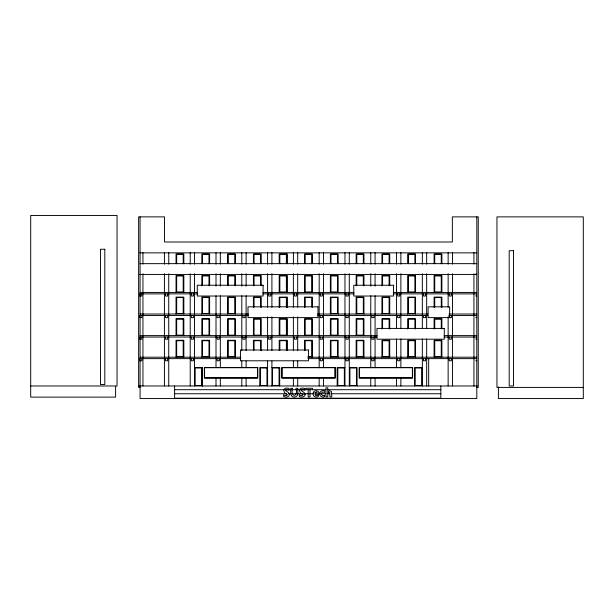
<?xml version="1.0" encoding="UTF-8"?>
<svg xmlns="http://www.w3.org/2000/svg" width="614" height="614" viewBox="0 0 614 614"><rect width="100%" height="100%" fill="white"/><g stroke="black" fill="none" stroke-linecap="round" stroke-linejoin="round"><path stroke-width="0.92" d="M139.708 252.861L476.809 252.861M286.999 253.927L286.999 263.329L286.999 253.927L279.209 253.927L279.209 263.329M140.069 263.652L476.809 263.652M139.708 274.443L476.809 274.443M286.999 275.509L286.999 292.433L286.999 275.509L279.209 275.509L279.209 292.433M140.069 292.433L197.631 292.433M262.869 292.433L354.009 292.433M393.344 292.433L476.809 292.433M197.631 293.876L139.708 293.876L139.708 296.032L141.865 296.032L141.865 293.876M262.869 293.876L354.009 293.876M393.344 293.876L476.809 293.876M476.809 296.032L476.019 296.032L476.019 295.526M286.999 297.099L286.999 307.437L286.999 297.099L279.209 297.099L279.209 307.437M140.069 314.023L248.478 314.023M317.553 314.023L427.881 314.023M448.987 314.023L476.809 314.023M248.478 315.458L139.708 315.458L139.708 317.615L141.865 317.615L141.865 315.458M317.553 315.458L427.881 315.458M448.987 315.458L476.809 315.458M476.809 317.615L476.019 317.615L476.019 317.116M286.999 318.681L286.999 335.605L286.999 318.681L279.209 318.681L279.209 335.605M140.069 335.605L377.034 335.605M444.191 335.605L476.809 335.605M377.034 337.048L139.708 337.048L139.708 339.204L141.865 339.204L141.865 337.048M444.191 337.048L476.809 337.048M476.809 339.204L476.019 339.204L476.019 338.698M286.999 340.271L286.999 350.609L286.999 340.271L279.209 340.271L279.209 350.609M307.998 356.734L311.728 356.734L311.728 340.724L305.204 340.724L305.204 350.141M140.069 357.194L240.803 357.194M307.959 357.194L476.809 357.194M240.803 358.63L139.708 358.63L139.708 360.786L141.865 360.786L141.865 358.63M307.959 358.63L476.809 358.63M476.809 360.786L476.019 360.786L476.019 360.288M194.531 367.502L202.321 367.502L202.321 385.976L202.321 367.502M267.589 367.502L259.806 367.502L259.806 385.976M271.91 367.502L279.7 367.502L279.692 385.976M344.968 367.502L337.178 367.502L337.178 385.976M349.289 367.502L357.072 367.502L357.072 385.976M422.348 367.502L414.557 367.502L414.557 385.976M30.7 385.976L117.044 385.976L117.044 215.445L30.7 215.445L30.7 397.12L115.601 397.12L115.601 386.329M138.634 385.976L477.385 385.976M140.069 387.411L138.634 387.411L138.634 216.88L164.537 216.88L164.537 242L452.349 242L452.349 216.88L478.252 216.88L478.252 387.411L476.809 387.411M583.3 387.411L496.956 387.411L496.956 216.88L583.3 216.88L583.3 398.555L498.399 398.555L498.391 386.874M174.606 389.698L325.911 389.698M327.83 389.698L440.837 389.698M174.606 393.743L286.654 393.743M288.565 393.743L313.462 393.743M318.252 393.743L325.911 393.743M327.83 393.743L329.749 393.743M331.66 393.743L440.837 393.743M476.809 216.88L476.809 398.555L140.069 398.555L140.069 216.88M476.019 273.944L476.019 274.443M473.931 252.623L473.931 264.135M473.931 273.729L473.931 385.976M452.457 252.607L452.457 264.135M452.457 273.729L452.457 385.976M451.374 293.876L451.374 296.032L449.218 296.032L449.218 293.876M451.374 315.458L451.374 317.615L428.096 317.615L428.096 306.823L449.64 306.823L449.64 317.615M451.374 337.048L451.374 339.204L449.218 339.204L449.218 337.048M451.374 358.63L451.374 360.786L449.218 360.786L449.218 358.63M449.218 315.458L449.218 317.615M448.136 252.623L448.136 264.135M448.136 273.729L448.136 307.307M448.136 316.901L448.136 385.976M441.888 263.329L441.888 253.927L434.106 253.927L434.106 263.329M441.888 292.433L441.888 275.509L434.106 275.509L434.106 292.433M441.888 307.437L441.888 297.099L434.106 297.099L434.106 307.437M441.888 329.027L441.888 318.681L434.106 318.681L434.106 329.027M441.888 357.194L441.888 340.271L434.106 340.271L434.106 357.194M441.259 263.797L441.259 254.38L434.735 254.38L434.735 263.797M441.259 306.969L441.259 297.552L434.735 297.552L434.735 306.969M441.259 328.559L441.259 319.134L434.735 319.134L434.735 328.559M440.837 385.976L440.837 398.202L174.606 398.202L174.606 385.976M428.672 358.63L428.672 385.976M426.661 252.623L426.661 264.135M426.661 273.729L426.661 328.413M426.661 338.966L426.661 385.976M425.586 293.876L425.586 296.032L423.422 296.032L423.422 293.876M425.586 315.458L425.586 317.615L423.422 317.615L423.422 315.458M425.586 358.63L425.586 360.786L423.422 360.786L423.422 358.63M422.348 252.623L422.348 264.135M422.348 273.729L422.348 328.413M422.348 338.966L422.348 385.976M415.524 263.329L415.524 253.927L407.742 253.927L407.742 263.329M415.524 292.433L415.524 275.509L407.742 275.509L407.742 292.433M415.524 314.023L415.524 297.099L407.742 297.099L407.742 314.023M415.524 329.027L415.524 318.681L407.742 318.681L407.742 329.027M415.524 357.194L415.524 340.271L407.742 340.271L407.742 357.194M414.895 263.797L414.895 254.38L408.371 254.38L408.371 263.797M414.895 328.559L414.895 319.134L408.371 319.134L408.371 328.559M400.873 252.623L400.873 264.135M400.873 273.729L400.873 328.413M400.873 338.966L400.873 367.748M400.873 378.301L400.873 385.976M399.791 293.876L399.791 296.032L397.634 296.032L397.634 293.876M399.791 315.458L399.791 317.615L397.634 317.615L397.634 315.458M399.791 358.63L399.791 360.786L397.634 360.786L397.634 358.63M396.552 252.623L396.552 264.135M396.552 273.729L396.552 328.413M396.552 338.966L396.552 367.748M396.552 378.301L396.552 385.976M389.736 263.329L389.736 253.927L381.946 253.927L381.946 263.329M389.736 285.855L389.736 275.509L381.946 275.509L381.946 285.855M389.736 314.023L389.736 297.099L381.946 297.099L381.946 314.023M389.736 329.027L389.736 318.681L381.946 318.681L381.946 329.027M389.736 357.194L389.736 340.271L381.946 340.271L381.946 357.194M389.099 263.797L389.099 254.38L382.583 254.38L382.583 263.797M389.099 285.387L389.099 275.962L382.583 275.962L382.583 285.387M389.099 328.559L389.099 319.134L382.583 319.134L382.583 328.559M375.077 252.623L375.077 264.135M375.077 273.729L375.077 286.201M375.077 295.794L375.077 367.748M375.077 378.301L375.077 385.976M374.003 315.458L374.003 317.615L371.838 317.615L371.838 315.458M374.003 337.048L374.003 339.204L371.838 339.204L371.838 337.048M374.003 358.63L374.003 360.786L371.838 360.786L371.838 358.63M370.764 252.623L370.764 264.135M370.764 273.729L370.764 286.201M370.764 295.794L370.764 367.748M370.764 378.301L370.764 385.976M363.941 263.329L363.941 253.927L356.158 253.927L356.158 263.329M363.941 285.855L363.941 275.509L356.158 275.509L356.158 285.855M363.941 314.023L363.941 297.099L356.158 297.099L356.158 314.023M363.941 335.605L363.941 318.681L356.158 318.681L356.158 335.605M363.941 357.194L363.941 340.271L356.158 340.271L356.158 357.194M363.311 263.797L363.311 254.38L356.788 254.38L356.788 263.797M363.311 285.387L363.311 275.962L356.788 275.962L356.788 285.387M349.289 252.623L349.289 264.135M349.289 273.729L349.289 385.976M348.207 293.876L348.207 296.032L346.05 296.032L346.05 293.876M348.207 315.458L348.207 317.615L346.05 317.615L346.05 315.458M348.207 337.048L348.207 339.204L346.05 339.204L346.05 337.048M348.207 358.63L348.207 360.786L346.05 360.786L346.05 358.63M344.968 252.623L344.968 264.135M344.968 273.729L344.968 385.976M338.153 263.329L338.153 253.927L330.363 253.927L330.363 263.329M338.153 292.433L338.153 275.509L330.363 275.509L330.363 292.433M338.153 314.023L338.153 297.099L330.363 297.099L330.363 314.023M338.153 335.605L338.153 318.681L330.363 318.681L330.363 335.605M338.153 357.194L338.153 340.271L330.363 340.271L330.363 357.194M337.516 263.797L337.516 254.38L330.992 254.38L330.992 263.797M323.494 252.623L323.494 264.135M323.494 273.729L323.494 367.748M323.494 378.301L323.494 385.976M322.411 293.876L322.411 296.032L320.255 296.032L320.255 293.876M322.411 315.458L322.411 317.615L320.255 317.615L320.255 315.458M322.411 337.048L322.411 339.204L320.255 339.204L320.255 337.048M322.411 358.63L322.411 360.786L320.255 360.786L320.255 358.63M319.18 252.623L319.18 264.135M319.18 273.729L319.18 367.748M319.18 378.301L319.18 385.976M312.48 389.783L312.48 388.278L305.734 388.278L305.734 389.783M312.357 263.329L312.357 253.927L304.567 253.927L304.567 263.329M312.357 292.433L312.357 275.509L304.567 275.509L304.567 292.433M312.357 307.437L312.357 297.099L304.567 297.099L304.567 307.437M312.357 335.605L312.357 318.681L304.567 318.681L304.567 335.605M312.357 357.194L312.357 340.271L304.567 340.271L304.567 350.609M311.728 263.797L311.728 254.38L305.204 254.38L305.204 263.797M311.728 306.969L311.728 297.552L305.204 297.552L305.204 306.969M310.024 389.783L310.024 396.89L308.182 396.89L308.182 389.783M297.698 252.623L297.698 264.135M297.698 273.729L297.698 307.307M297.698 316.901L297.698 350.479M297.698 361.032L297.698 367.748M297.698 378.301L297.698 385.976M296.623 293.876L296.623 296.032L294.467 296.032L294.467 293.876M296.623 337.048L296.623 339.204L294.467 339.204L294.467 337.048M293.385 252.623L293.385 264.135M293.385 273.729L293.385 307.307M293.385 316.901L293.385 350.479M293.385 361.032L293.385 367.748M293.385 378.301L293.385 385.976M286.362 263.797L286.362 254.38L279.846 254.38L279.846 263.797M286.362 306.969L286.37 297.552L279.846 297.552L279.846 306.969M286.37 350.141L286.362 340.724L279.846 340.724L279.846 350.141M271.91 252.623L271.91 264.135M271.91 273.729L271.91 307.307M271.91 316.901L271.91 350.479M271.91 361.032L271.91 385.976M270.828 293.876L270.828 296.032L268.671 296.032L268.671 293.876M270.828 337.048L270.828 339.204L268.671 339.204L268.671 337.048M267.589 252.623L267.589 264.135M267.589 273.729L267.589 307.307M267.589 316.901L267.589 350.479M267.589 361.032L267.589 385.976M261.203 263.329L261.203 253.927L253.421 253.927L253.421 263.329M261.203 285.855L261.203 275.509L253.421 275.509L253.421 285.855M261.203 307.437L261.203 297.099L253.421 297.099L253.421 307.437M261.203 335.605L261.203 318.681L253.421 318.681L253.421 335.605M261.203 350.609L261.203 340.271L253.421 340.271L253.421 350.609M260.574 263.797L260.574 254.38L254.05 254.38L254.05 263.797M260.574 285.387L260.574 275.962L254.05 275.962L254.05 285.387M260.574 306.969L260.574 297.552L254.05 297.552L254.05 306.969M260.574 350.141L260.574 340.724L254.05 340.724L254.05 350.141M246.114 252.623L246.114 264.135M246.114 273.729L246.114 286.201M246.114 295.794L246.114 350.479M246.114 361.032L246.114 367.748M246.114 378.301L246.114 385.976M245.04 315.458L245.04 317.615L242.875 317.615L242.875 315.458M245.04 337.048L245.04 339.204L242.875 339.204L242.875 337.048M241.801 252.623L241.801 264.135M241.801 273.729L241.801 286.201M241.801 295.794L241.801 350.479M241.801 361.032L241.801 367.748M241.801 378.301L241.801 385.976M235.415 263.329L235.415 253.927L227.625 253.927L227.625 263.329M235.415 285.855L235.415 275.509L227.625 275.509L227.625 285.855M235.415 314.023L235.415 297.099L227.625 297.099L227.625 314.023M235.415 335.605L235.415 318.681L227.625 318.681L227.625 335.605M235.415 357.194L235.415 340.271L227.625 340.271L227.625 357.194M234.778 263.797L234.778 254.38L228.262 254.38L228.262 263.797M234.778 285.387L234.778 275.962L228.262 275.962L228.262 285.387M220.326 252.623L220.326 264.135M220.326 273.729L220.326 286.201M220.326 295.794L220.326 367.748M220.326 378.301L220.326 385.976M219.244 315.458L219.244 317.615L217.087 317.615L217.087 315.458M219.244 337.048L219.244 339.204L217.087 339.204L217.087 337.048M219.244 358.63L219.244 360.786L217.087 360.786L217.087 358.63M216.005 252.623L216.005 264.135M216.005 273.729L216.005 286.201M216.005 295.794L216.005 367.748M216.005 378.301L216.005 385.976M209.62 263.329L209.62 253.927L201.829 253.927L201.829 263.329M209.62 285.855L209.62 275.509L201.829 275.509L201.829 285.855M209.62 314.023L209.62 297.099L201.829 297.099L201.829 314.023M209.62 335.605L209.62 318.681L201.829 318.681L201.837 335.605M209.62 357.194L209.62 340.271L201.829 340.271L201.837 357.194M208.99 263.797L208.99 254.38L202.466 254.38L202.466 263.797M208.99 285.387L208.99 275.962L202.466 275.962L202.466 285.387M194.531 252.623L194.531 264.135M194.531 273.729L194.531 385.976M193.448 293.876L193.448 296.032L191.292 296.032L191.292 293.876M193.448 315.458L193.448 317.615L191.292 317.615L191.292 315.458M193.448 337.048L193.448 339.204L191.292 339.204L191.292 337.048M193.448 358.63L193.448 360.786L191.292 360.786L191.292 358.63M190.217 252.623L190.217 264.135M190.217 273.729L190.217 385.976M183.832 263.329L183.832 253.927L176.041 253.927L176.041 263.329M183.832 292.433L183.832 275.509L176.041 275.509L176.041 292.433M183.832 314.023L183.832 297.099L176.041 297.099L176.041 314.023M183.832 335.605L183.832 318.681L176.041 318.681L176.041 335.605M183.832 357.194L183.832 340.271L176.041 340.271L176.041 357.194M183.195 263.797L183.195 254.38L176.678 254.38L176.678 263.797M168.743 252.623L168.743 264.135M168.743 273.729L168.743 385.976M167.66 293.876L167.66 296.032L165.504 296.032L165.504 293.876M167.66 315.458L167.66 317.615L165.504 317.615L165.504 315.458M167.66 337.048L167.66 339.204L165.504 339.204L165.504 337.048M167.66 358.63L167.66 360.786L165.504 360.786L165.504 358.63M164.422 252.623L164.422 264.135M164.422 273.729L164.422 385.976M142.947 252.623L142.947 264.135M142.947 273.729L142.947 385.976M297.798 393.19C298.143 395.662 295.787 397.596 293.408 396.982C289.463 396.276 291.059 390.88 290.767 388.278L292.602 388.278C289.823 397.642 298.772 397.726 295.963 388.278L297.798 388.278L297.798 393.19M313.171 393.198C312.342 396.245 316.003 398.072 318.413 396.567L318.413 395.247L315.895 395.662L314.898 394.318L318.942 394.318C320.094 390.281 313.601 389.161 313.171 393.198M319.802 393.221C319.05 396.007 322.373 398.018 324.714 396.659L324.714 395.201C323.21 396.483 320.823 394.979 321.682 393.06A1.612 1.612 0 0 1 322.634 392.093L324.722 392.423L324.722 390.88C322.826 390.043 320.078 390.964 319.802 393.221M289.409 394.495C289.363 397.327 285.548 397.473 283.607 396.56L283.607 394.718L284.719 395.37A3.615 3.615 0 0 0 286.631 395.516L287.482 394.656C282.263 392.699 282.563 386.505 289.033 388.462L289.033 390.182L286.999 389.598L285.51 390.504L288.634 392.737L289.409 394.495M305.097 394.495C305.051 397.327 301.236 397.473 299.294 396.56L299.294 394.718L300.407 395.37A3.615 3.615 0 0 0 302.318 395.516L303.162 394.656C297.951 392.699 298.25 386.505 304.713 388.462L304.713 390.182L302.687 389.598L301.198 390.504L304.321 392.737L305.097 394.495M327.868 392.814L327.784 396.89L325.988 396.89L325.988 387.787L327.784 387.787L327.784 391.663L329.71 390.588L331.506 391.578L331.798 396.89L330.01 396.89L329.749 392.323L328.505 392.07L327.868 392.814M315.043 392.638L314.89 393.198L317.269 393.198L316.64 391.909L315.043 392.638M104.81 249.261L100.496 249.261L100.496 384.533L104.81 384.533L104.81 249.261M513.504 250.704L509.19 250.704L509.19 385.976L513.504 385.976L513.504 250.704M183.195 275.962L176.678 275.962L176.671 291.98L183.195 291.98L183.195 275.962M286.37 275.962L279.846 275.962L279.846 291.98L286.37 291.98L286.37 275.962M311.728 275.962L305.204 275.962L305.204 291.98L311.728 291.98L311.728 275.962M337.516 275.962L330.992 275.962L330.992 291.98L337.516 291.98L337.516 275.962M414.895 275.962L408.371 275.962L408.371 291.98L414.895 291.98L414.895 275.962M441.259 275.962L434.735 275.962L434.735 291.98L441.259 291.98L441.259 275.962M263.107 285.241L197.271 285.241L197.271 296.032L263.107 296.032L263.107 285.241M393.559 285.241L353.771 285.241L353.771 296.032L393.559 296.032L393.559 285.241M183.195 297.552L176.678 297.552L176.678 313.562L183.195 313.562L183.195 297.552M208.99 297.552L202.466 297.552L202.466 313.562L208.99 313.562L208.99 297.552M234.778 297.552L228.262 297.552L228.262 313.562L234.778 313.562L234.778 297.552M337.516 297.552L330.992 297.552L331 313.562L337.516 313.562L337.516 297.552M363.311 297.552L356.788 297.552L356.788 313.562L363.311 313.562L363.311 297.552M389.099 297.552L382.583 297.552L382.583 313.562L389.099 313.562L389.099 297.552M414.895 297.552L408.371 297.552L408.371 313.562L414.895 313.562L414.895 297.552M318.006 306.823L248.002 306.823L248.002 317.615L318.006 317.615L318.006 306.823M183.195 319.134L176.678 319.134L176.678 335.152L183.195 335.152L183.195 319.134M208.99 319.134L202.466 319.134L202.466 335.152L208.99 335.152L208.99 319.134M234.778 319.134L228.262 319.134L228.262 335.152L234.778 335.152L234.778 319.134M260.574 319.134L254.05 319.134L254.05 335.152L260.574 335.152L260.574 319.134M286.37 319.134L279.846 319.134L279.846 335.152L286.37 335.152L286.37 319.134M311.728 319.134L305.204 319.134L305.204 335.152L311.728 335.152L311.728 319.134M337.516 319.134L330.992 319.134L330.992 335.152L337.516 335.152L337.516 319.134M363.311 319.134L356.788 319.134L356.788 335.152L363.311 335.152L363.311 319.134M444.29 328.413L376.965 328.413L376.965 339.204L444.29 339.204L444.29 328.413M183.195 340.724L176.678 340.724L176.678 356.734L183.195 356.734L183.195 340.724M208.99 340.724L202.466 340.724L202.466 356.734L208.99 356.734L208.99 340.724M234.778 340.724L228.262 340.724L228.262 356.734L234.778 356.734L234.778 340.724M337.516 340.724L330.992 340.724L331 356.734L337.516 356.734L337.516 340.724M363.311 340.724L356.788 340.724L356.788 356.734L363.311 356.734L363.311 340.724M389.099 340.724L382.583 340.724L382.583 356.734L389.099 356.734L389.099 340.724M414.895 340.724L408.371 340.724L408.371 356.734L414.895 356.734L414.895 340.724M441.259 340.724L434.735 340.724L434.735 356.734L441.259 356.734L441.259 340.724M308.443 349.995L240.442 349.995L240.442 360.786L308.443 360.786L308.443 349.995M257.773 367.502L204.362 367.502L204.362 378.055L257.773 378.055L257.773 367.502M335.236 367.502L281.818 367.502L281.818 378.055L335.236 378.055L335.236 367.502M412.608 367.502L359.198 367.502L359.198 378.055L412.608 378.055L412.608 367.502M257.558 367.717L204.577 367.717L204.577 377.84L257.558 377.84L257.558 367.717M335.021 367.717L282.033 367.717L282.033 377.84L335.021 377.84L335.021 367.717M412.393 367.717L359.413 367.717L359.413 377.84L412.393 377.84L412.393 367.717M201.684 368.001L195.168 368.001L195.16 385.477L201.684 385.477L201.684 368.001M266.96 368.001L260.436 368.001L260.436 385.477L266.96 385.477L266.96 368.001M279.063 368.001L272.539 368.001L272.539 385.477L279.063 385.477L279.063 368.001M344.339 368.001L337.815 368.001L337.815 385.477L344.339 385.477L344.339 368.001M356.442 368.001L349.919 368.001L349.919 385.477L356.442 385.477L356.442 368.001M421.711 368.001L415.194 368.001L415.194 385.477L421.711 385.477L421.711 368.001"/></g></svg>
